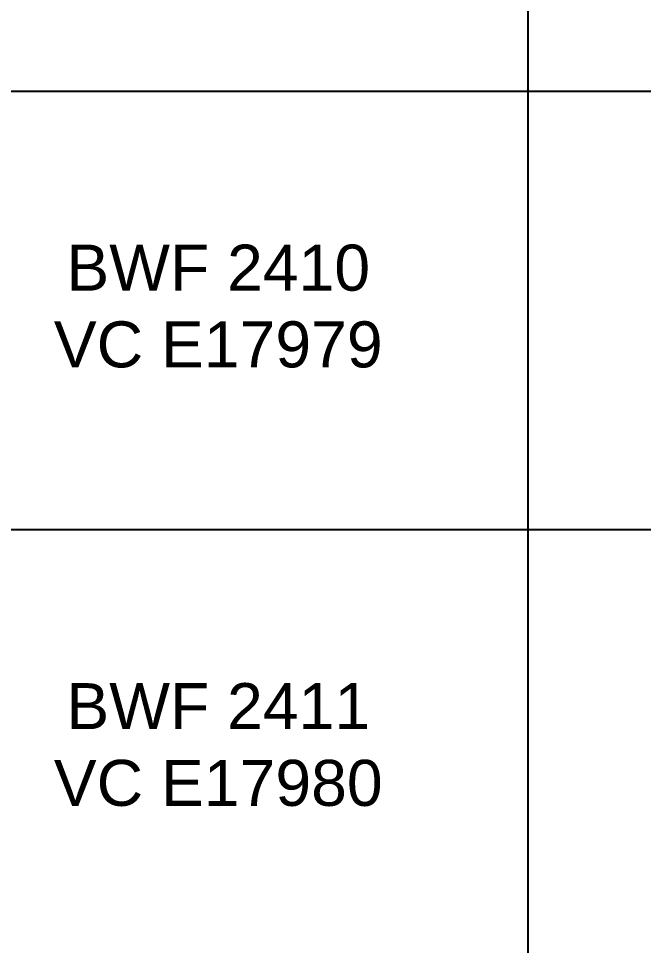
# Model space of a CAD drawing. Header units: inches. Extents: x 3613 to 8393, y -2205 to -794.
# Drawn here: x 4124.4 to 4172, y -1379.5 to -1309 of the extents above; entities that cross this region are included whole.
import ezdxf

# ---------------------------------------------------------------- set-up
doc = ezdxf.new("R2010")
doc.units = ezdxf.units.IN
doc.header["$MEASUREMENT"] = 0
doc.styles.get("Standard").update_dxf_attribs({"font": 'arial.ttf'})

msp = doc.modelspace()

# ---------------------------------------------------------------- linework, layer by layer
for p, q in [((4163.164, -1234.354), (4163.164, -1490.315)), ((4096.451, -1314.531), (4492.889, -1314.531)), ((4096.451, -1347.873), (4492.889, -1347.873))]:
    msp.add_line(p, q)

# ---------------------------------------------------------------- texts
at = {"char_height": 3.5, "width": 34.34827, "attachment_point": 5}
for s, insert in [('BWF 2410\\PVC E17979', (4139.628, -1330.897)), ('BWF 2411\\PVC E17980', (4139.628, -1364.238))]:
    msp.add_mtext(s, dxfattribs=dict(at, insert=insert))

doc.saveas('drawing.dxf')
